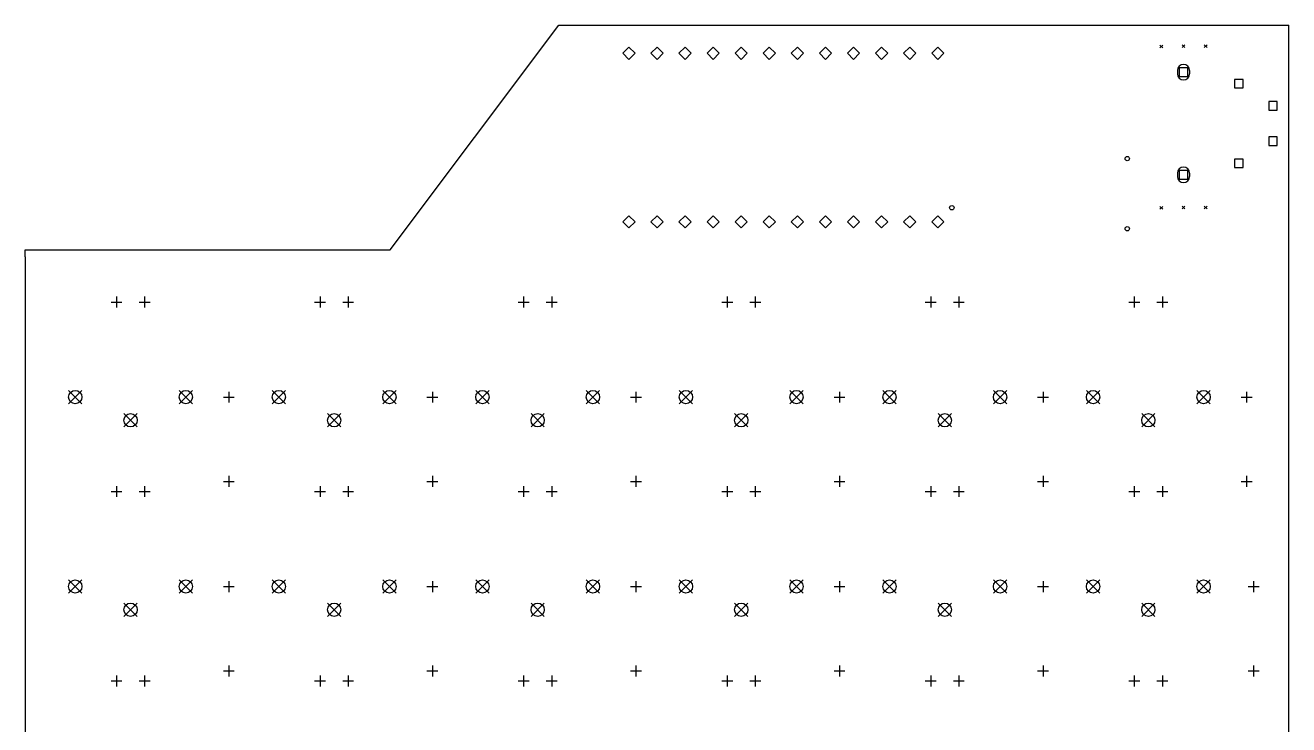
# Model space of a CAD drawing. Extents: x 19 to 135, y -149 to -23.
# Drawn here: x 20.3 to 134.6, y -86.2 to -22.9 of the extents above; entities that cross this region are included whole.
import ezdxf

# ---------------------------------------------------------------- set-up
doc = ezdxf.new("R2010")
doc.units = 0
doc.header["$MEASUREMENT"] = 0
doc.layers.add('BLACK', color=7, linetype='CONTINUOUS')

msp = doc.modelspace()

# ---------------------------------------------------------------- linework, layer by layer
at = {"layer": 'Black'}
for p, q in [((53.34, -43.18), (68.58, -22.86)), ((68.58, -22.86), (134.62, -22.86)), ((134.62, -117.475), (134.62, -22.86)), ((74.93, -24.85), (74.38, -25.4)), ((75.48, -25.4), (74.93, -24.85)), ((77.47, -24.85), (76.92, -25.4)), ((78.02, -25.4), (77.47, -24.85)), ((80.01, -24.85), (79.46, -25.4)), ((80.56, -25.4), (80.01, -24.85)), ((82.55, -24.85), (82, -25.4)), ((83.1, -25.4), (82.55, -24.85)), ((85.09, -24.85), (84.54, -25.4)), ((85.64, -25.4), (85.09, -24.85)), ((87.63, -24.85), (87.08, -25.4)), ((88.18, -25.4), (87.63, -24.85)), ((90.17, -24.85), (89.62, -25.4)), ((90.72, -25.4), (90.17, -24.85)), ((92.71, -24.85), (92.16, -25.4)), ((93.26, -25.4), (92.71, -24.85)), ((95.25, -24.85), (94.7, -25.4)), ((95.8, -25.4), (95.25, -24.85)), ((97.79, -24.85), (97.24, -25.4)), ((98.34, -25.4), (97.79, -24.85)), ((100.33, -24.85), (99.78, -25.4)), ((100.88, -25.4), (100.33, -24.85)), ((102.87, -24.85), (102.32, -25.4)), ((103.42, -25.4), (102.87, -24.85)), ((122.97, -24.65), (123.22, -24.9)), ((123.22, -24.65), (122.97, -24.9)), ((124.98, -24.63), (125.23, -24.88)), ((125.23, -24.63), (124.98, -24.88)), ((126.98, -24.63), (127.23, -24.88)), ((127.23, -24.63), (126.98, -24.88)), ((74.38, -25.4), (74.93, -25.95)), ((74.93, -25.95), (75.48, -25.4)), ((76.92, -25.4), (77.47, -25.95)), ((77.47, -25.95), (78.02, -25.4)), ((79.46, -25.4), (80.01, -25.95)), ((80.01, -25.95), (80.56, -25.4)), ((82, -25.4), (82.55, -25.95)), ((82.55, -25.95), (83.1, -25.4)), ((84.54, -25.4), (85.09, -25.95)), ((85.09, -25.95), (85.64, -25.4)), ((87.08, -25.4), (87.63, -25.95)), ((87.63, -25.95), (88.18, -25.4)), ((89.62, -25.4), (90.17, -25.95)), ((90.17, -25.95), (90.72, -25.4)), ((92.16, -25.4), (92.71, -25.95)), ((92.71, -25.95), (93.26, -25.4)), ((94.7, -25.4), (95.25, -25.95)), ((95.25, -25.95), (95.8, -25.4)), ((97.24, -25.4), (97.79, -25.95)), ((97.79, -25.95), (98.34, -25.4)), ((99.78, -25.4), (100.33, -25.95)), ((100.33, -25.95), (100.88, -25.4)), ((102.32, -25.4), (102.87, -25.95)), ((102.87, -25.95), (103.42, -25.4)), ((124.549, -26.9494), (124.549, -27.2542)), ((125.481, -26.7156), (124.709, -26.7156)), ((124.709, -26.7156), (124.709, -27.488)), ((125.481, -27.488), (125.481, -26.7156)), ((125.641, -26.9494), (125.641, -27.2542)), ((124.709, -27.488), (125.481, -27.488)), ((130.485, -27.757), (129.713, -27.757)), ((129.713, -27.757), (129.713, -28.5294)), ((129.713, -28.5294), (130.485, -28.5294)), ((130.485, -28.5294), (130.485, -27.757)), ((133.584, -29.7636), (132.811, -29.7636)), ((132.811, -29.7636), (132.811, -30.536)), ((132.811, -30.536), (133.584, -30.536)), ((133.584, -30.536), (133.584, -29.7636)), ((133.584, -32.964), (132.811, -32.964)), ((132.811, -32.964), (132.811, -33.7364)), ((133.584, -33.7364), (133.584, -32.964)), ((132.811, -33.7364), (133.584, -33.7364)), ((130.485, -34.9706), (129.713, -34.9706)), ((129.713, -34.9706), (129.713, -35.743)), ((130.485, -35.743), (130.485, -34.9706)), ((124.549, -36.2458), (124.549, -36.5506)), ((125.481, -36.012), (124.709, -36.012)), ((124.709, -36.012), (124.709, -36.7844)), ((125.481, -36.7844), (125.481, -36.012)), ((125.641, -36.2458), (125.641, -36.5506)), ((129.713, -35.743), (130.485, -35.743)), ((124.709, -36.7844), (125.481, -36.7844)), ((122.97, -39.255), (123.22, -39.505)), ((123.22, -39.255), (122.97, -39.505)), ((124.98, -39.235), (125.23, -39.485)), ((125.23, -39.235), (124.98, -39.485)), ((126.98, -39.235), (127.23, -39.485)), ((127.23, -39.235), (126.98, -39.485)), ((74.93, -40.09), (74.38, -40.64)), ((74.38, -40.64), (74.93, -41.19)), ((75.48, -40.64), (74.93, -40.09)), ((74.93, -41.19), (75.48, -40.64)), ((77.47, -40.09), (76.92, -40.64)), ((76.92, -40.64), (77.47, -41.19)), ((78.02, -40.64), (77.47, -40.09)), ((77.47, -41.19), (78.02, -40.64)), ((80.01, -40.09), (79.46, -40.64)), ((79.46, -40.64), (80.01, -41.19)), ((80.56, -40.64), (80.01, -40.09)), ((80.01, -41.19), (80.56, -40.64)), ((82.55, -40.09), (82, -40.64)), ((82, -40.64), (82.55, -41.19)), ((83.1, -40.64), (82.55, -40.09)), ((82.55, -41.19), (83.1, -40.64)), ((85.09, -40.09), (84.54, -40.64)), ((84.54, -40.64), (85.09, -41.19)), ((85.64, -40.64), (85.09, -40.09)), ((85.09, -41.19), (85.64, -40.64)), ((87.63, -40.09), (87.08, -40.64)), ((87.08, -40.64), (87.63, -41.19)), ((88.18, -40.64), (87.63, -40.09)), ((87.63, -41.19), (88.18, -40.64)), ((90.17, -40.09), (89.62, -40.64)), ((89.62, -40.64), (90.17, -41.19)), ((90.72, -40.64), (90.17, -40.09)), ((90.17, -41.19), (90.72, -40.64)), ((92.71, -40.09), (92.16, -40.64)), ((92.16, -40.64), (92.71, -41.19)), ((93.26, -40.64), (92.71, -40.09)), ((92.71, -41.19), (93.26, -40.64)), ((95.25, -40.09), (94.7, -40.64)), ((94.7, -40.64), (95.25, -41.19)), ((95.8, -40.64), (95.25, -40.09)), ((95.25, -41.19), (95.8, -40.64)), ((97.79, -40.09), (97.24, -40.64)), ((97.24, -40.64), (97.79, -41.19)), ((98.34, -40.64), (97.79, -40.09)), ((97.79, -41.19), (98.34, -40.64)), ((100.33, -40.09), (99.78, -40.64)), ((99.78, -40.64), (100.33, -41.19)), ((100.88, -40.64), (100.33, -40.09)), ((100.33, -41.19), (100.88, -40.64)), ((102.87, -40.09), (102.32, -40.64)), ((102.32, -40.64), (102.87, -41.19)), ((103.42, -40.64), (102.87, -40.09)), ((102.87, -41.19), (103.42, -40.64)), ((20.32, -43.815), (20.32, -43.18)), ((20.32, -43.18), (53.34, -43.18)), ((20.32, -43.815), (20.32, -117.475)), ((28.0797, -47.905), (29.0703, -47.905)), ((28.575, -47.4097), (28.575, -48.4003)), ((30.6197, -47.905), (31.6103, -47.905)), ((31.115, -47.4097), (31.115, -48.4003)), ((46.4947, -47.905), (47.4853, -47.905)), ((46.99, -47.4097), (46.99, -48.4003)), ((49.0347, -47.905), (50.0253, -47.905)), ((49.53, -47.4097), (49.53, -48.4003)), ((64.9097, -47.905), (65.9003, -47.905)), ((65.405, -47.4097), (65.405, -48.4003)), ((67.4497, -47.905), (68.4403, -47.905)), ((67.945, -47.4097), (67.945, -48.4003)), ((83.3247, -47.905), (84.3153, -47.905)), ((83.82, -47.4097), (83.82, -48.4003)), ((85.8647, -47.905), (86.8553, -47.905)), ((86.36, -47.4097), (86.36, -48.4003)), ((101.74, -47.905), (102.73, -47.905)), ((102.235, -47.4097), (102.235, -48.4003)), ((104.28, -47.905), (105.27, -47.905)), ((104.775, -47.4097), (104.775, -48.4003)), ((120.155, -47.905), (121.145, -47.905)), ((120.65, -47.4097), (120.65, -48.4003)), ((122.695, -47.905), (123.685, -47.905)), ((123.19, -47.4097), (123.19, -48.4003)), ((24.245, -55.905), (25.445, -57.105)), ((25.445, -55.905), (24.245, -57.105)), ((34.245, -55.905), (35.445, -57.105)), ((35.445, -55.905), (34.245, -57.105)), ((42.66, -55.905), (43.86, -57.105)), ((43.86, -55.905), (42.66, -57.105)), ((52.66, -55.905), (53.86, -57.105)), ((53.86, -55.905), (52.66, -57.105)), ((61.075, -55.905), (62.275, -57.105)), ((62.275, -55.905), (61.075, -57.105)), ((71.075, -55.905), (72.275, -57.105)), ((72.275, -55.905), (71.075, -57.105)), ((79.49, -55.905), (80.69, -57.105)), ((80.69, -55.905), (79.49, -57.105)), ((89.49, -55.905), (90.69, -57.105)), ((90.69, -55.905), (89.49, -57.105)), ((97.905, -55.905), (99.105, -57.105)), ((99.105, -55.905), (97.905, -57.105)), ((107.905, -55.905), (109.105, -57.105)), ((109.105, -55.905), (107.905, -57.105)), ((116.32, -55.905), (117.52, -57.105)), ((117.52, -55.905), (116.32, -57.105)), ((126.32, -55.905), (127.52, -57.105)), ((127.52, -55.905), (126.32, -57.105)), ((38.2397, -56.515), (39.2303, -56.515)), ((38.735, -56.0197), (38.735, -57.0103)), ((56.6547, -56.515), (57.6453, -56.515)), ((57.15, -56.0197), (57.15, -57.0103)), ((75.0697, -56.515), (76.0603, -56.515)), ((75.565, -56.0197), (75.565, -57.0103)), ((93.4847, -56.515), (94.4753, -56.515)), ((93.98, -56.0197), (93.98, -57.0103)), ((111.9, -56.515), (112.89, -56.515)), ((112.395, -56.0197), (112.395, -57.0103)), ((130.315, -56.515), (131.305, -56.515)), ((130.81, -56.0197), (130.81, -57.0103)), ((29.245, -58.005), (30.445, -59.205)), ((30.445, -58.005), (29.245, -59.205)), ((47.66, -58.005), (48.86, -59.205)), ((48.86, -58.005), (47.66, -59.205)), ((66.075, -58.005), (67.275, -59.205)), ((67.275, -58.005), (66.075, -59.205)), ((84.49, -58.005), (85.69, -59.205)), ((85.69, -58.005), (84.49, -59.205)), ((102.905, -58.005), (104.105, -59.205)), ((104.105, -58.005), (102.905, -59.205)), ((121.32, -58.005), (122.52, -59.205)), ((122.52, -58.005), (121.32, -59.205)), ((38.735, -63.6397), (38.735, -64.6303)), ((57.15, -63.6397), (57.15, -64.6303)), ((75.565, -63.6397), (75.565, -64.6303)), ((93.98, -63.6397), (93.98, -64.6303)), ((112.395, -63.6397), (112.395, -64.6303)), ((130.81, -63.6397), (130.81, -64.6303)), ((28.0797, -65.05), (29.0703, -65.05)), ((28.575, -64.5547), (28.575, -65.5453)), ((30.6197, -65.05), (31.6103, -65.05)), ((31.115, -64.5547), (31.115, -65.5453)), ((38.2397, -64.135), (39.2303, -64.135)), ((46.4947, -65.05), (47.4853, -65.05)), ((46.99, -64.5547), (46.99, -65.5453)), ((49.0347, -65.05), (50.0253, -65.05)), ((49.53, -64.5547), (49.53, -65.5453)), ((56.6547, -64.135), (57.6453, -64.135)), ((64.9097, -65.05), (65.9003, -65.05)), ((65.405, -64.5547), (65.405, -65.5453)), ((67.4497, -65.05), (68.4403, -65.05)), ((67.945, -64.5547), (67.945, -65.5453)), ((75.0697, -64.135), (76.0603, -64.135)), ((83.3247, -65.05), (84.3153, -65.05)), ((83.82, -64.5547), (83.82, -65.5453)), ((85.8647, -65.05), (86.8553, -65.05)), ((86.36, -64.5547), (86.36, -65.5453)), ((93.4847, -64.135), (94.4753, -64.135)), ((101.74, -65.05), (102.73, -65.05)), ((102.235, -64.5547), (102.235, -65.5453)), ((104.28, -65.05), (105.27, -65.05)), ((104.775, -64.5547), (104.775, -65.5453)), ((111.9, -64.135), (112.89, -64.135)), ((120.155, -65.05), (121.145, -65.05)), ((120.65, -64.5547), (120.65, -65.5453)), ((122.695, -65.05), (123.685, -65.05)), ((123.19, -64.5547), (123.19, -65.5453)), ((130.315, -64.135), (131.305, -64.135)), ((24.245, -73.05), (25.445, -74.25)), ((25.445, -73.05), (24.245, -74.25)), ((34.245, -73.05), (35.445, -74.25)), ((35.445, -73.05), (34.245, -74.25)), ((42.66, -73.05), (43.86, -74.25)), ((43.86, -73.05), (42.66, -74.25)), ((52.66, -73.05), (53.86, -74.25)), ((53.86, -73.05), (52.66, -74.25)), ((61.075, -73.05), (62.275, -74.25)), ((62.275, -73.05), (61.075, -74.25)), ((71.075, -73.05), (72.275, -74.25)), ((72.275, -73.05), (71.075, -74.25)), ((79.49, -73.05), (80.69, -74.25)), ((80.69, -73.05), (79.49, -74.25)), ((89.49, -73.05), (90.69, -74.25)), ((90.69, -73.05), (89.49, -74.25)), ((97.905, -73.05), (99.105, -74.25)), ((99.105, -73.05), (97.905, -74.25)), ((107.905, -73.05), (109.105, -74.25)), ((109.105, -73.05), (107.905, -74.25)), ((116.32, -73.05), (117.52, -74.25)), ((117.52, -73.05), (116.32, -74.25)), ((126.32, -73.05), (127.52, -74.25)), ((127.52, -73.05), (126.32, -74.25)), ((38.2397, -73.66), (39.2303, -73.66)), ((38.735, -73.1647), (38.735, -74.1553)), ((56.6547, -73.66), (57.6453, -73.66)), ((57.15, -73.1647), (57.15, -74.1553)), ((75.0697, -73.66), (76.0603, -73.66)), ((75.565, -73.1647), (75.565, -74.1553)), ((93.4847, -73.66), (94.4753, -73.66)), ((93.98, -73.1647), (93.98, -74.1553)), ((111.9, -73.66), (112.89, -73.66)), ((112.395, -73.1647), (112.395, -74.1553)), ((130.95, -73.66), (131.94, -73.66)), ((131.445, -73.1647), (131.445, -74.1553)), ((29.245, -75.15), (30.445, -76.35)), ((30.445, -75.15), (29.245, -76.35)), ((47.66, -75.15), (48.86, -76.35)), ((48.86, -75.15), (47.66, -76.35)), ((66.075, -75.15), (67.275, -76.35)), ((67.275, -75.15), (66.075, -76.35)), ((84.49, -75.15), (85.69, -76.35)), ((85.69, -75.15), (84.49, -76.35)), ((102.905, -75.15), (104.105, -76.35)), ((104.105, -75.15), (102.905, -76.35)), ((121.32, -75.15), (122.52, -76.35)), ((122.52, -75.15), (121.32, -76.35)), ((38.735, -80.7847), (38.735, -81.7753)), ((57.15, -80.7847), (57.15, -81.7753)), ((75.565, -80.7847), (75.565, -81.7753)), ((93.98, -80.7847), (93.98, -81.7753)), ((112.395, -80.7847), (112.395, -81.7753)), ((131.445, -80.7847), (131.445, -81.7753)), ((28.0797, -82.195), (29.0703, -82.195)), ((28.575, -81.6997), (28.575, -82.6903)), ((30.6197, -82.195), (31.6103, -82.195)), ((31.115, -81.6997), (31.115, -82.6903)), ((38.2397, -81.28), (39.2303, -81.28)), ((46.4947, -82.195), (47.4853, -82.195)), ((46.99, -81.6997), (46.99, -82.6903)), ((49.0347, -82.195), (50.0253, -82.195)), ((49.53, -81.6997), (49.53, -82.6903)), ((56.6547, -81.28), (57.6453, -81.28)), ((64.9097, -82.195), (65.9003, -82.195)), ((65.405, -81.6997), (65.405, -82.6903)), ((67.4497, -82.195), (68.4403, -82.195)), ((67.945, -81.6997), (67.945, -82.6903)), ((75.0697, -81.28), (76.0603, -81.28)), ((83.3247, -82.195), (84.3153, -82.195)), ((83.82, -81.6997), (83.82, -82.6903)), ((85.8647, -82.195), (86.8553, -82.195)), ((86.36, -81.6997), (86.36, -82.6903)), ((93.4847, -81.28), (94.4753, -81.28)), ((101.74, -82.195), (102.73, -82.195)), ((102.235, -81.6997), (102.235, -82.6903)), ((104.28, -82.195), (105.27, -82.195)), ((104.775, -81.6997), (104.775, -82.6903)), ((111.9, -81.28), (112.89, -81.28)), ((120.155, -82.195), (121.145, -82.195)), ((120.65, -81.6997), (120.65, -82.6903)), ((122.695, -82.195), (123.685, -82.195)), ((123.19, -81.6997), (123.19, -82.6903)), ((130.95, -81.28), (131.94, -81.28))]:
    msp.add_line(p, q, dxfattribs=at)
for centre, radius in [((120.015, -34.925), 0.2), ((104.14, -39.37), 0.2), ((120.015, -41.275), 0.2), ((24.845, -56.505), 0.6), ((34.845, -56.505), 0.6), ((43.26, -56.505), 0.6), ((53.26, -56.505), 0.6), ((61.675, -56.505), 0.6), ((71.675, -56.505), 0.6), ((80.09, -56.505), 0.6), ((90.09, -56.505), 0.6), ((98.505, -56.505), 0.6), ((108.505, -56.505), 0.6), ((116.92, -56.505), 0.6), ((126.92, -56.505), 0.6), ((29.845, -58.605), 0.6), ((48.26, -58.605), 0.6), ((66.675, -58.605), 0.6), ((85.09, -58.605), 0.6), ((103.505, -58.605), 0.6), ((121.92, -58.605), 0.6), ((24.845, -73.65), 0.6), ((34.845, -73.65), 0.6), ((43.26, -73.65), 0.6), ((53.26, -73.65), 0.6), ((61.675, -73.65), 0.6), ((71.675, -73.65), 0.6), ((80.09, -73.65), 0.6), ((90.09, -73.65), 0.6), ((98.505, -73.65), 0.6), ((108.505, -73.65), 0.6), ((116.92, -73.65), 0.6), ((126.92, -73.65), 0.6), ((29.845, -75.75), 0.6), ((48.26, -75.75), 0.6), ((66.675, -75.75), 0.6), ((85.09, -75.75), 0.6), ((103.505, -75.75), 0.6), ((121.92, -75.75), 0.6)]:
    msp.add_circle(centre, radius, dxfattribs=at)
for centre, start, end in [((125.095, -26.9494), 0, 180), ((125.095, -27.2542), 180, 360), ((125.095, -36.2458), 0, 180), ((125.095, -36.5506), 180, 360)]:
    msp.add_arc(centre, 0.5461, start, end, dxfattribs=at)

doc.saveas('drawing.dxf')
